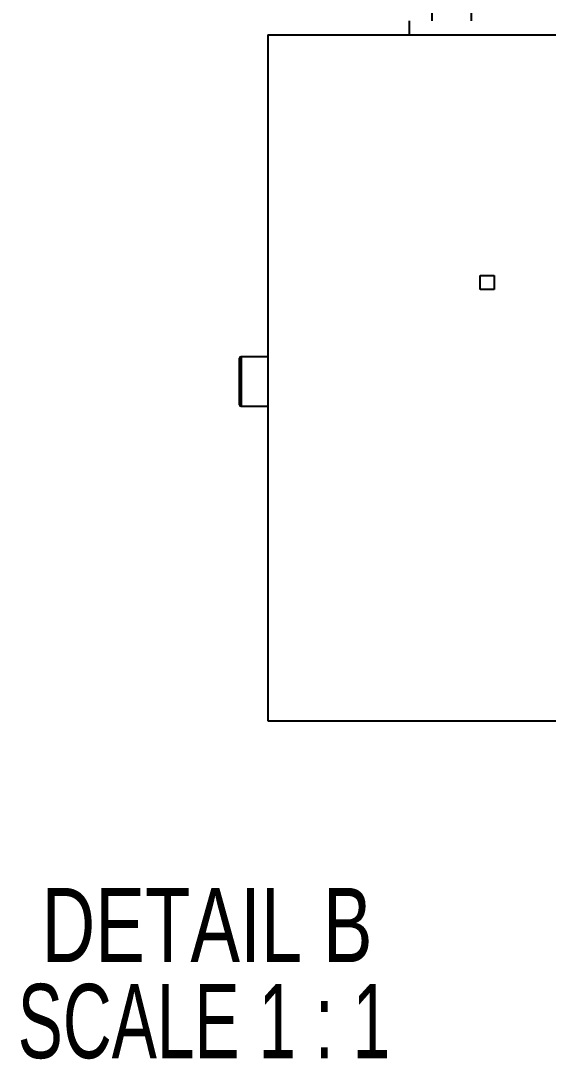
# Model space of a CAD drawing. Header units: millimetres. Extents: x -213 to 452, y 0 to 414.
# Drawn here: x -180.7 to -155.83, y 40.15 to 89.1 of the extents above; entities that cross this region are included whole.
import ezdxf

# ---------------------------------------------------------------- set-up
doc = ezdxf.new("R2010")
doc.units = ezdxf.units.MM
doc.layers.add('KHUNGTEN', color=7, linetype='Continuous', lineweight=35)
doc.styles.add('SLDTEXTSTYLE3', font='TXT', dxfattribs={"width": 0.75})
doc.styles.add('SLDTEXTSTYLE4', font='TXT', dxfattribs={"width": 0.681818})

# ---------------------------------------------------------------- blocks, each defined once
blk = doc.blocks.new('SW_NOTE_0_6')
at = {"layer": 'KHUNGTEN', "color": 0, "char_height": 3.5, "attachment_point": 2}
for s, insert, style in [('DETAIL B', (9.133, 4.512), 'SLDTEXTSTYLE3'), ('SCALE 1 : 1', (8.989, -0.014), 'SLDTEXTSTYLE4')]:
    blk.add_mtext(s, dxfattribs=dict(at, insert=insert, style=style))

msp = doc.modelspace()

# ---------------------------------------------------------------- linework, layer by layer
at = {"color": 7, "linetype": 'Continuous', "lineweight": 25}
for p, q in [((-162.3813, 89.0963), (-162.3813, 88.4296)), ((-161.3146, 89.5618), (-161.3146, 89.0963)), ((-159.448, 89.0963), (-159.448, 89.5618)), ((-169.048, 88.4296), (-169.048, 56.0963)), ((-169.048, 88.4296), (-132.3813, 88.4296)), ((-159.048, 77.0963), (-158.3813, 77.0963)), ((-159.048, 76.4296), (-159.048, 77.0963)), ((-158.3813, 77.0963), (-158.3813, 76.4296)), ((-158.3813, 76.4296), (-159.048, 76.4296)), ((-170.3813, 72.0963), (-170.3813, 73.1963)), ((-169.048, 73.263), (-170.3146, 73.263)), ((-170.3813, 70.9963), (-170.3813, 72.0963)), ((-170.3146, 70.9296), (-169.048, 70.9296)), ((-169.048, 56.0963), (-132.3813, 56.0963))]:
    msp.add_line(p, q, dxfattribs=at)
at = {"color": 8, "linetype": 'Continuous', "lineweight": 25}
for p, q in [((-170.3146, 73.263), (-170.3146, 72.0963)), ((-170.3146, 72.0963), (-170.3146, 70.9296))]:
    msp.add_line(p, q, dxfattribs=at)
at = {"color": 7, "linetype": 'Continuous', "lineweight": 25}
for centre, start, end in [((-170.3146, 73.1963), 90, 180), ((-170.3146, 70.9963), 180, 270)]:
    msp.add_arc(centre, 0.0667, start, end, dxfattribs=at)

# ---------------------------------------------------------------- block references
at = {"layer": 'KHUNGTEN'}
msp.add_blockref('SW_NOTE_0_6', (-181.0523, 43.7143), dxfattribs=at)

doc.saveas('drawing.dxf')
